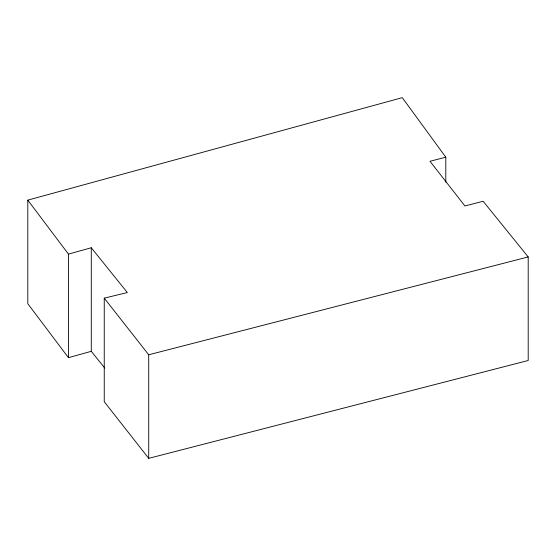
<?xml version="1.0" encoding="UTF-8"?>
<svg xmlns="http://www.w3.org/2000/svg" width="556" height="556" viewBox="0 0 556 556"><rect width="100%" height="100%" fill="white"/><g stroke="black" fill="none" stroke-linecap="round" stroke-linejoin="round"><path stroke-width="0.83" d="M445.794 157.202L402.273 97.654L27.8 200.132L68.444 254.099L91.288 247.747L127.338 292.553L104.25 298.155L104.25 401.731L148.716 458.346L528.2 360.503L528.2 256.935L483.143 201.265L464.92 205.956L429.99 161.268L445.794 157.202L445.794 182.236M27.8 200.132L27.8 303.701L68.444 357.668L91.288 351.316L104.736 368.037M104.25 298.155L148.716 354.777L528.2 256.935M148.716 354.777L148.716 458.346M91.288 247.747L91.288 351.316M68.444 254.099L68.444 357.668"/></g></svg>
